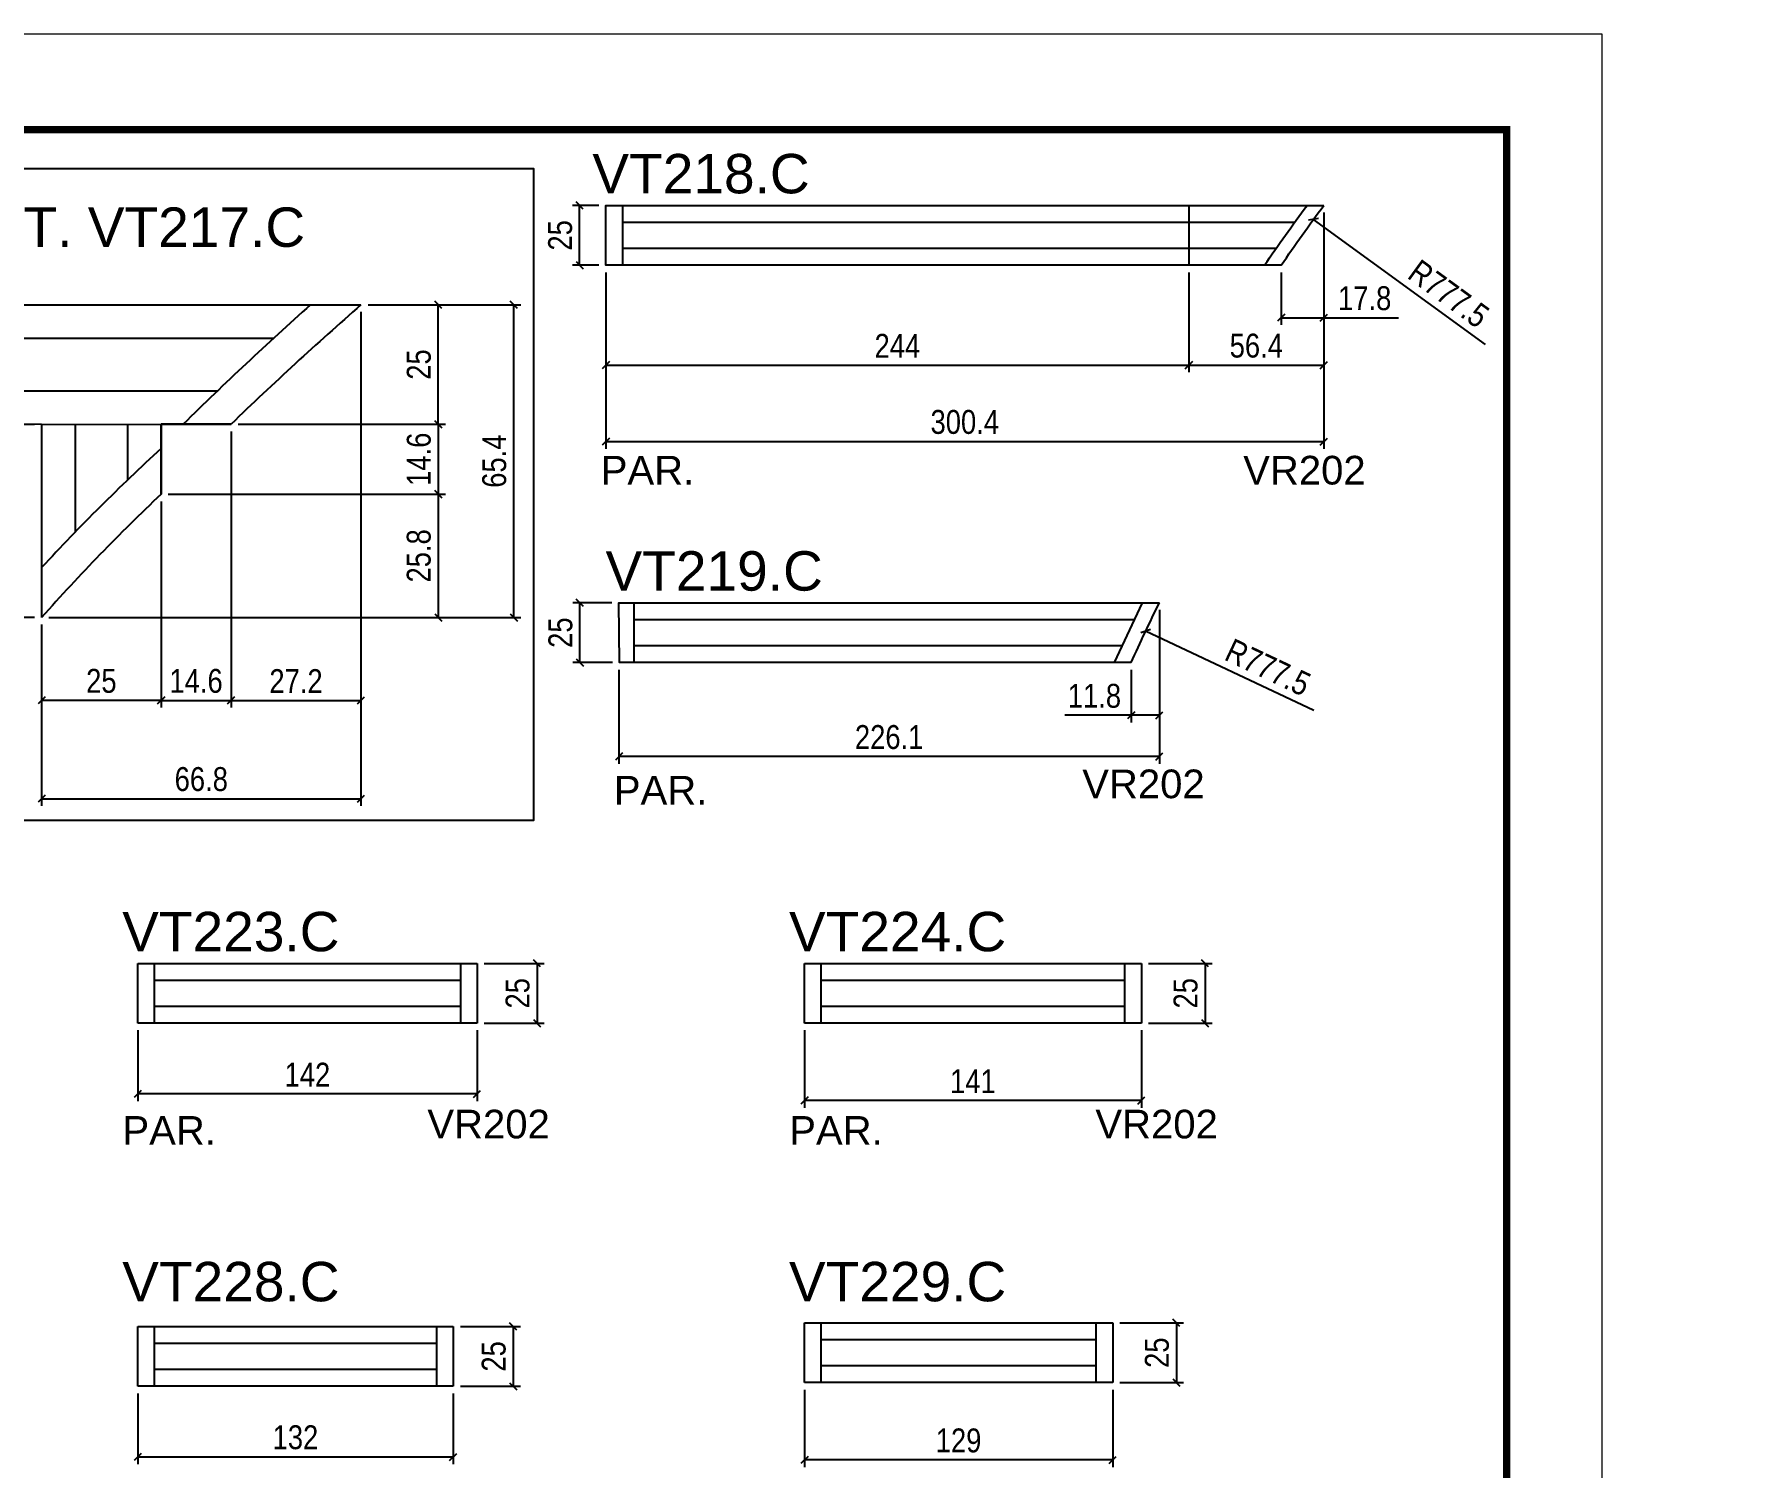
# Model space of a CAD drawing. Extents: x 5442 to 11695, y -218 to 3129.
# Drawn here: x 6271 to 6984, y 232 to 832 of the extents above; entities that cross this region are included whole.
import ezdxf

# ---------------------------------------------------------------- set-up
doc = ezdxf.new("R2010")
doc.units = 0
doc.linetypes.add('DASHED', pattern=[0.75, 0.5, -0.25])
for name, color, linetype in [('5', 5, 'Continuous'), ('COTA', 241, 'Continuous'), ('Cotas', 1, 'Continuous'), ('NOMENCLATURA', 7, 'Continuous'), ('Painéis', 200, 'Continuous'), ('SARR_2.2x7', 40, 'Continuous')]:
    doc.layers.add(name, color=color, linetype=linetype)
for name, color, linetype, lineweight in [('Escoras', 2, 'Continuous', 25), ('Folhas', 255, 'Continuous', 9), ('Romaneio', 3, 'Continuous', 13), ('SARRAFO DE PRESSAO', 251, 'DASHED', 9)]:
    doc.layers.add(name, color=color, linetype=linetype, lineweight=lineweight)
doc.styles.add('COTA TECNICA-50', font='techl___.ttf', dxfattribs={"height": 10})
doc.styles.get("Standard").update_dxf_attribs({"font": 'arial.ttf'})
doc.dimstyles.new('COTA PAINEL-50', dxfattribs={"dimtxt": 10, "dimasz": 3, "dimexe": 3, "dimexo": 3, "dimgap": 3, "dimtad": 1, "dimdec": 1, "dimzin": 12, "dimdsep": 46, "dimtxsty": 'COTA TECNICA-50', "dimblk1": 'OBLIQUE', "dimblk2": 'OBLIQUE', "dimsah": 1, "dimcen": 0.9, "dimclrd": 4, "dimclre": 4, "dimclrt": 240, "dimadec": 1, "dimazin": 3, "dimtfac": 1, "dimtdec": 1, "dimtmove": 0, "dimatfit": 3, "dimfxl": 1, "dimtolj": 1, "dimtzin": 12, "dimarcsym": 0})

# ---------------------------------------------------------------- blocks, each defined once
blk = doc.blocks.new('9999999999')
at = {"layer": 'Folhas'}
blk.add_lwpolyline([(98138.98, 34190.21), (99623.98, 34190.21), (99623.98, 35240.21), (98138.98, 35240.21)], close=True, dxfattribs=at)
at = {"layer": 'Folhas', "color": 30, "const_width": 3}
blk.add_lwpolyline([(98213.98, 34230.21), (99583.98, 34230.21), (99583.98, 35200.21), (98213.98, 35200.21)], close=True, dxfattribs=at)
blk = doc.blocks.new('_Oblique')
at = {"color": 0, "linetype": 'ByBlock', "lineweight": -2}
blk.add_line((-0.5, -0.5), (0.5, 0.5), dxfattribs=at)
blk = doc.blocks.new('*D1081')
at = {"layer": 'COTA', "color": 4, "linetype": 'ByBlock', "lineweight": -2, "transparency": 16777216}
for p, q in [((6313.95, 414.96), (6313.95, 385.33)), ((6455.96, 414.96), (6455.96, 385.33)), ((6455.96, 388.33), (6313.95, 388.33))]:
    blk.add_line(p, q, dxfattribs=at)
at = {"layer": 'Defpoints', "color": 0, "linetype": 'ByBlock', "transparency": 16777216}
for p in [(6313.95, 417.96), (6455.96, 417.96), (6313.95, 388.33)]:
    blk.add_point(p, dxfattribs=at)
at = {"layer": 'COTA', "color": 4, "linetype": 'ByBlock', "lineweight": -2, "transparency": 16777216, "xscale": 3, "yscale": 3, "zscale": 3, "rotation": 180}
blk.add_blockref('_Oblique', (6313.95, 388.33), dxfattribs=at)
at = {"layer": 'COTA', "color": 4, "linetype": 'ByBlock', "lineweight": -2, "transparency": 16777216, "xscale": 3, "yscale": 3, "zscale": 3}
blk.add_blockref('_Oblique', (6455.96, 388.33), dxfattribs=at)
at = {"layer": 'COTA', "color": 240, "linetype": 'ByBlock', "transparency": 16777216, "insert": (6384.95, 396.4), "char_height": 10, "attachment_point": 5, "style": 'COTA TECNICA-50'}
blk.add_mtext('\\A1;142', dxfattribs=at)
blk = doc.blocks.new('*D1082')
at = {"layer": 'COTA', "color": 4, "linetype": 'ByBlock', "lineweight": -2, "transparency": 16777216}
for p, q in [((6592.95, 414.96), (6592.95, 382.58)), ((6733.96, 414.96), (6733.96, 382.58)), ((6733.96, 385.58), (6592.95, 385.58))]:
    blk.add_line(p, q, dxfattribs=at)
at = {"layer": 'Defpoints', "color": 0, "linetype": 'ByBlock', "transparency": 16777216}
for p in [(6592.95, 417.96), (6733.96, 417.96), (6592.95, 385.58)]:
    blk.add_point(p, dxfattribs=at)
at = {"layer": 'COTA', "color": 4, "linetype": 'ByBlock', "lineweight": -2, "transparency": 16777216, "xscale": 3, "yscale": 3, "zscale": 3, "rotation": 180}
blk.add_blockref('_Oblique', (6592.95, 385.58), dxfattribs=at)
at = {"layer": 'COTA', "color": 4, "linetype": 'ByBlock', "lineweight": -2, "transparency": 16777216, "xscale": 3, "yscale": 3, "zscale": 3}
blk.add_blockref('_Oblique', (6733.96, 385.58), dxfattribs=at)
at = {"layer": 'COTA', "color": 240, "linetype": 'ByBlock', "transparency": 16777216, "insert": (6663.46, 393.66), "char_height": 10, "attachment_point": 5, "style": 'COTA TECNICA-50'}
blk.add_mtext('\\A1;141', dxfattribs=at)
blk = doc.blocks.new('*D1254')
at = {"layer": 'COTA', "color": 4, "linetype": 'ByBlock', "lineweight": -2, "transparency": 16777216}
for p, q in [((6741.48, 590.88), (6741.48, 526.52)), ((6515.35, 565.88), (6515.35, 526.52)), ((6741.48, 529.52), (6515.35, 529.52))]:
    blk.add_line(p, q, dxfattribs=at)
at = {"layer": 'Defpoints', "color": 0, "linetype": 'ByBlock', "transparency": 16777216}
for p in [(6741.48, 593.88), (6515.35, 568.88), (6515.35, 529.52)]:
    blk.add_point(p, dxfattribs=at)
at = {"layer": 'COTA', "color": 4, "linetype": 'ByBlock', "lineweight": -2, "transparency": 16777216, "xscale": 3, "yscale": 3, "zscale": 3, "rotation": 180}
blk.add_blockref('_Oblique', (6515.35, 529.52), dxfattribs=at)
at = {"layer": 'COTA', "color": 4, "linetype": 'ByBlock', "lineweight": -2, "transparency": 16777216, "xscale": 3, "yscale": 3, "zscale": 3}
blk.add_blockref('_Oblique', (6741.48, 529.52), dxfattribs=at)
at = {"layer": 'COTA', "color": 240, "linetype": 'ByBlock', "transparency": 16777216, "insert": (6628.41, 537.62), "char_height": 10, "attachment_point": 5, "style": 'COTA TECNICA-50'}
blk.add_mtext('\\A1;226.1', dxfattribs=at)
blk = doc.blocks.new('*D1277')
at = {"layer": 'COTA', "color": 4, "linetype": 'ByBlock', "lineweight": -2, "transparency": 16777216}
for p, q in [((6810.28, 757.15), (6810.28, 658.28)), ((6509.85, 732.15), (6509.85, 658.28)), ((6810.28, 661.28), (6509.85, 661.28))]:
    blk.add_line(p, q, dxfattribs=at)
at = {"layer": 'Defpoints', "color": 0, "linetype": 'ByBlock', "transparency": 16777216}
for p in [(6810.28, 760.15), (6509.85, 735.15), (6509.85, 661.28)]:
    blk.add_point(p, dxfattribs=at)
at = {"layer": 'COTA', "color": 4, "linetype": 'ByBlock', "lineweight": -2, "transparency": 16777216, "xscale": 3, "yscale": 3, "zscale": 3, "rotation": 180}
blk.add_blockref('_Oblique', (6509.85, 661.28), dxfattribs=at)
at = {"layer": 'COTA', "color": 4, "linetype": 'ByBlock', "lineweight": -2, "transparency": 16777216, "xscale": 3, "yscale": 3, "zscale": 3}
blk.add_blockref('_Oblique', (6810.28, 661.28), dxfattribs=at)
at = {"layer": 'COTA', "color": 240, "linetype": 'ByBlock', "transparency": 16777216, "insert": (6660.06, 669.5), "char_height": 10, "attachment_point": 5, "style": 'COTA TECNICA-50'}
blk.add_mtext('\\A1;300.4', dxfattribs=at)
blk = doc.blocks.new('*D1310')
at = {"layer": 'Defpoints', "color": 0, "linetype": 'ByBlock', "transparency": 16777216}
for p in [(6509.85, 735.15), (6753.85, 735.15), (6753.85, 693.33)]:
    blk.add_point(p, dxfattribs=at)
at = {"layer": 'Romaneio', "color": 4, "linetype": 'ByBlock', "lineweight": -2, "transparency": 16777216}
for p, q in [((6509.85, 732.15), (6509.85, 690.33)), ((6753.85, 732.15), (6753.85, 690.33)), ((6509.85, 693.33), (6753.85, 693.33))]:
    blk.add_line(p, q, dxfattribs=at)
at = {"layer": 'Romaneio', "color": 4, "linetype": 'ByBlock', "lineweight": -2, "transparency": 16777216, "xscale": 3, "yscale": 3, "zscale": 3, "rotation": 180}
blk.add_blockref('_Oblique', (6509.85, 693.33), dxfattribs=at)
at = {"layer": 'Romaneio', "color": 4, "linetype": 'ByBlock', "lineweight": -2, "transparency": 16777216, "xscale": 3, "yscale": 3, "zscale": 3}
blk.add_blockref('_Oblique', (6753.85, 693.33), dxfattribs=at)
at = {"layer": 'Romaneio', "color": 240, "linetype": 'ByBlock', "transparency": 16777216, "insert": (6631.85, 701.41), "char_height": 10, "attachment_point": 5, "style": 'COTA TECNICA-50'}
blk.add_mtext('\\A1;244', dxfattribs=at)
blk = doc.blocks.new('*D1311')
at = {"layer": 'Defpoints', "color": 0, "linetype": 'ByBlock', "transparency": 16777216}
for p in [(6810.28, 760.15), (6753.85, 735.15), (6810.28, 693.33)]:
    blk.add_point(p, dxfattribs=at)
at = {"layer": 'Romaneio', "color": 4, "linetype": 'ByBlock', "lineweight": -2, "transparency": 16777216}
for p, q in [((6810.28, 757.15), (6810.28, 690.33)), ((6753.85, 732.15), (6753.85, 690.33)), ((6753.85, 693.33), (6810.28, 693.33))]:
    blk.add_line(p, q, dxfattribs=at)
at = {"layer": 'Romaneio', "color": 4, "linetype": 'ByBlock', "lineweight": -2, "transparency": 16777216, "xscale": 3, "yscale": 3, "zscale": 3, "rotation": 180}
blk.add_blockref('_Oblique', (6753.85, 693.33), dxfattribs=at)
at = {"layer": 'Romaneio', "color": 4, "linetype": 'ByBlock', "lineweight": -2, "transparency": 16777216, "xscale": 3, "yscale": 3, "zscale": 3}
blk.add_blockref('_Oblique', (6810.28, 693.33), dxfattribs=at)
at = {"layer": 'Romaneio', "color": 240, "linetype": 'ByBlock', "transparency": 16777216, "insert": (6782.06, 701.44), "char_height": 10, "attachment_point": 5, "style": 'COTA TECNICA-50'}
blk.add_mtext('\\A1;56.4', dxfattribs=at)
blk = doc.blocks.new('*D1312')
at = {"layer": 'Defpoints', "color": 0, "linetype": 'ByBlock', "transparency": 16777216}
for p in [(6810.28, 760.15), (6792.47, 735.15), (6810.28, 713.18)]:
    blk.add_point(p, dxfattribs=at)
at = {"layer": 'Romaneio', "color": 4, "linetype": 'ByBlock', "lineweight": -2, "transparency": 16777216}
for p, q in [((6810.28, 757.15), (6810.28, 710.18)), ((6792.47, 732.15), (6792.47, 710.18)), ((6792.47, 713.18), (6810.28, 713.18)), ((6810.28, 713.18), (6841.54, 713.18))]:
    blk.add_line(p, q, dxfattribs=at)
at = {"layer": 'Romaneio', "color": 4, "linetype": 'ByBlock', "lineweight": -2, "transparency": 16777216, "xscale": 3, "yscale": 3, "zscale": 3, "rotation": 180}
blk.add_blockref('_Oblique', (6792.47, 713.18), dxfattribs=at)
at = {"layer": 'Romaneio', "color": 4, "linetype": 'ByBlock', "lineweight": -2, "transparency": 16777216, "xscale": 3, "yscale": 3, "zscale": 3}
blk.add_blockref('_Oblique', (6810.28, 713.18), dxfattribs=at)
at = {"layer": 'Romaneio', "color": 240, "linetype": 'ByBlock', "transparency": 16777216, "insert": (6827.41, 721.28), "char_height": 10, "attachment_point": 5, "style": 'COTA TECNICA-50'}
blk.add_mtext('\\A1;17.8', dxfattribs=at)
blk = doc.blocks.new('*D1352')
at = {"layer": 'Defpoints', "color": 0, "linetype": 'ByBlock', "transparency": 16777216}
for p in [(6498.88, 760.15), (6509.85, 760.15), (6509.85, 735.15)]:
    blk.add_point(p, dxfattribs=at)
at = {"layer": 'Romaneio', "color": 4, "linetype": 'ByBlock', "lineweight": -2, "transparency": 16777216}
for p, q in [((6506.85, 760.15), (6495.88, 760.15)), ((6498.88, 735.15), (6498.88, 760.15)), ((6506.85, 735.15), (6495.88, 735.15))]:
    blk.add_line(p, q, dxfattribs=at)
at = {"layer": 'Romaneio', "color": 4, "linetype": 'ByBlock', "lineweight": -2, "transparency": 16777216, "xscale": 3, "yscale": 3, "zscale": 3}
for p, rotation in [((6498.88, 760.15), 90), ((6498.88, 735.15), 270)]:
    blk.add_blockref('_Oblique', p, dxfattribs=dict(at, rotation=rotation))
at = {"layer": 'Romaneio', "color": 240, "linetype": 'ByBlock', "transparency": 16777216, "insert": (6490.77, 747.65), "char_height": 10, "attachment_point": 5, "rotation": 90, "style": 'COTA TECNICA-50'}
blk.add_mtext('\\A1;25', dxfattribs=at)
blk = doc.blocks.new('*D1353')
at = {"layer": 'Defpoints', "color": 0, "linetype": 'ByBlock', "transparency": 16777216}
for p in [(6735.75, 581.99), (7438.96, 250.4)]:
    blk.add_point(p, dxfattribs=at)
at = {"layer": 'Romaneio', "color": 4, "linetype": 'ByBlock', "lineweight": -2, "transparency": 16777216}
blk.add_line((6806.08, 548.83), (6735.75, 581.99), dxfattribs=at)
at = {"layer": 'Romaneio', "color": 4, "linetype": 'ByBlock', "lineweight": -2, "transparency": 16777216, "xscale": 3, "yscale": 3, "zscale": 3, "rotation": 154.7542837655949}
blk.add_blockref('_Oblique', (6735.75, 581.99), dxfattribs=at)
at = {"layer": 'Romaneio', "color": 240, "linetype": 'ByBlock', "transparency": 16777216, "insert": (6786.93, 566.82), "char_height": 10, "attachment_point": 5, "rotation": 334.75428, "style": 'COTA TECNICA-50'}
blk.add_mtext('\\A1;R777.5', dxfattribs=at)
blk = doc.blocks.new('*D1354')
at = {"layer": 'Defpoints', "color": 0, "linetype": 'ByBlock', "transparency": 16777216}
for p in [(6741.48, 593.88), (6729.72, 568.88), (6729.72, 546.79)]:
    blk.add_point(p, dxfattribs=at)
at = {"layer": 'Romaneio', "color": 4, "linetype": 'ByBlock', "lineweight": -2, "transparency": 16777216}
for p, q in [((6741.48, 590.88), (6741.48, 543.79)), ((6729.72, 565.88), (6729.72, 543.79)), ((6729.72, 546.79), (6701.93, 546.79)), ((6741.48, 546.79), (6729.72, 546.79))]:
    blk.add_line(p, q, dxfattribs=at)
at = {"layer": 'Romaneio', "color": 4, "linetype": 'ByBlock', "lineweight": -2, "transparency": 16777216, "xscale": 3, "yscale": 3, "zscale": 3, "rotation": 180}
blk.add_blockref('_Oblique', (6729.72, 546.79), dxfattribs=at)
at = {"layer": 'Romaneio', "color": 4, "linetype": 'ByBlock', "lineweight": -2, "transparency": 16777216, "xscale": 3, "yscale": 3, "zscale": 3}
blk.add_blockref('_Oblique', (6741.48, 546.79), dxfattribs=at)
at = {"layer": 'Romaneio', "color": 240, "linetype": 'ByBlock', "transparency": 16777216, "insert": (6714.32, 554.88), "char_height": 10, "attachment_point": 5, "style": 'COTA TECNICA-50'}
blk.add_mtext('\\A1;11.8', dxfattribs=at)
blk = doc.blocks.new('*D1355')
at = {"layer": 'Defpoints', "color": 0, "linetype": 'ByBlock', "transparency": 16777216}
for p in [(6498.99, 593.88), (6515.35, 593.88), (6515.57, 568.88)]:
    blk.add_point(p, dxfattribs=at)
at = {"layer": 'Romaneio', "color": 4, "linetype": 'ByBlock', "lineweight": -2, "transparency": 16777216}
for p, q in [((6512.35, 593.88), (6495.99, 593.88)), ((6498.99, 568.88), (6498.99, 593.88)), ((6512.57, 568.88), (6495.99, 568.88))]:
    blk.add_line(p, q, dxfattribs=at)
at = {"layer": 'Romaneio', "color": 4, "linetype": 'ByBlock', "lineweight": -2, "transparency": 16777216, "xscale": 3, "yscale": 3, "zscale": 3}
for p, rotation in [((6498.99, 593.88), 90), ((6498.99, 568.88), 270)]:
    blk.add_blockref('_Oblique', p, dxfattribs=dict(at, rotation=rotation))
at = {"layer": 'Romaneio', "color": 240, "linetype": 'ByBlock', "transparency": 16777216, "insert": (6490.88, 581.38), "char_height": 10, "attachment_point": 5, "rotation": 90, "style": 'COTA TECNICA-50'}
blk.add_mtext('\\A1;25', dxfattribs=at)
blk = doc.blocks.new('*D1090')
at = {"layer": 'Defpoints', "color": 0, "linetype": 'ByBlock', "transparency": 16777216}
for p in [(6455.96, 442.96), (6455.96, 417.96), (6481.07, 417.96)]:
    blk.add_point(p, dxfattribs=at)
at = {"layer": 'Romaneio', "color": 4, "linetype": 'ByBlock', "lineweight": -2, "transparency": 16777216}
for p, q in [((6458.96, 442.96), (6484.07, 442.96)), ((6481.07, 442.96), (6481.07, 417.96)), ((6458.96, 417.96), (6484.07, 417.96))]:
    blk.add_line(p, q, dxfattribs=at)
at = {"layer": 'Romaneio', "color": 4, "linetype": 'ByBlock', "lineweight": -2, "transparency": 16777216, "xscale": 3, "yscale": 3, "zscale": 3}
for p, rotation in [((6481.07, 442.96), 90), ((6481.07, 417.96), 270)]:
    blk.add_blockref('_Oblique', p, dxfattribs=dict(at, rotation=rotation))
at = {"layer": 'Romaneio', "color": 240, "linetype": 'ByBlock', "transparency": 16777216, "insert": (6472.96, 430.46), "char_height": 10, "attachment_point": 5, "rotation": 90, "style": 'COTA TECNICA-50'}
blk.add_mtext('\\A1;25', dxfattribs=at)
blk = doc.blocks.new('*D1091')
at = {"layer": 'Defpoints', "color": 0, "linetype": 'ByBlock', "transparency": 16777216}
for p in [(6733.96, 442.96), (6733.96, 417.96), (6760.61, 417.96)]:
    blk.add_point(p, dxfattribs=at)
at = {"layer": 'Romaneio', "color": 4, "linetype": 'ByBlock', "lineweight": -2, "transparency": 16777216}
for p, q in [((6736.96, 442.96), (6763.61, 442.96)), ((6760.61, 442.96), (6760.61, 417.96)), ((6736.96, 417.96), (6763.61, 417.96))]:
    blk.add_line(p, q, dxfattribs=at)
at = {"layer": 'Romaneio', "color": 4, "linetype": 'ByBlock', "lineweight": -2, "transparency": 16777216, "xscale": 3, "yscale": 3, "zscale": 3}
for p, rotation in [((6760.61, 442.96), 90), ((6760.61, 417.96), 270)]:
    blk.add_blockref('_Oblique', p, dxfattribs=dict(at, rotation=rotation))
at = {"layer": 'Romaneio', "color": 240, "linetype": 'ByBlock', "transparency": 16777216, "insert": (6752.5, 430.46), "char_height": 10, "attachment_point": 5, "rotation": 90, "style": 'COTA TECNICA-50'}
blk.add_mtext('\\A1;25', dxfattribs=at)
blk = doc.blocks.new('*D1105')
at = {"layer": 'Cotas', "color": 4, "linetype": 'ByBlock', "lineweight": -2, "transparency": 16777216}
for p, q in [((6407.36, 715.59), (6407.36, 508.9)), ((6273.73, 584.73), (6273.73, 508.9)), ((6273.73, 511.9), (6407.36, 511.9))]:
    blk.add_line(p, q, dxfattribs=at)
at = {"layer": 'Defpoints', "color": 0, "linetype": 'ByBlock', "transparency": 16777216}
for p in [(6407.36, 718.59), (6273.73, 587.73), (6407.36, 511.9)]:
    blk.add_point(p, dxfattribs=at)
at = {"layer": 'Cotas', "color": 4, "linetype": 'ByBlock', "lineweight": -2, "transparency": 16777216, "xscale": 3, "yscale": 3, "zscale": 3, "rotation": 180}
blk.add_blockref('_Oblique', (6273.73, 511.9), dxfattribs=at)
at = {"layer": 'Cotas', "color": 4, "linetype": 'ByBlock', "lineweight": -2, "transparency": 16777216, "xscale": 3, "yscale": 3, "zscale": 3}
blk.add_blockref('_Oblique', (6407.36, 511.9), dxfattribs=at)
at = {"layer": 'Cotas', "color": 240, "linetype": 'ByBlock', "transparency": 16777216, "insert": (6340.55, 520.03), "char_height": 10, "attachment_point": 5, "style": 'COTA TECNICA-50'}
blk.add_mtext('\\A1;66.8', dxfattribs=at)
blk = doc.blocks.new('*D1383')
at = {"layer": 'Cotas', "color": 4, "linetype": 'ByBlock', "lineweight": -2, "transparency": 16777216}
for p, q in [((6407.36, 715.59), (6407.36, 550.03)), ((6353.01, 665.59), (6353.01, 550.03)), ((6353.01, 553.03), (6407.36, 553.03))]:
    blk.add_line(p, q, dxfattribs=at)
at = {"layer": 'Defpoints', "color": 0, "linetype": 'ByBlock', "transparency": 16777216}
for p in [(6407.36, 718.59), (6353.01, 668.59), (6407.36, 553.03)]:
    blk.add_point(p, dxfattribs=at)
at = {"layer": 'Cotas', "color": 4, "linetype": 'ByBlock', "lineweight": -2, "transparency": 16777216, "xscale": 3, "yscale": 3, "zscale": 3, "rotation": 180}
blk.add_blockref('_Oblique', (6353.01, 553.03), dxfattribs=at)
at = {"layer": 'Cotas', "color": 4, "linetype": 'ByBlock', "lineweight": -2, "transparency": 16777216, "xscale": 3, "yscale": 3, "zscale": 3}
blk.add_blockref('_Oblique', (6407.36, 553.03), dxfattribs=at)
at = {"layer": 'Cotas', "color": 240, "linetype": 'ByBlock', "transparency": 16777216, "insert": (6380.19, 561.1), "char_height": 10, "attachment_point": 5, "style": 'COTA TECNICA-50'}
blk.add_mtext('\\A1;27.2', dxfattribs=at)
blk = doc.blocks.new('*D1106')
at = {"layer": 'Cotas', "color": 4, "linetype": 'ByBlock', "lineweight": -2, "transparency": 16777216}
for p, q in [((6353.01, 665.59), (6353.01, 550.03)), ((6323.73, 636.31), (6323.73, 550.03)), ((6323.73, 553.03), (6353.01, 553.03))]:
    blk.add_line(p, q, dxfattribs=at)
at = {"layer": 'Defpoints', "color": 0, "linetype": 'ByBlock', "transparency": 16777216}
for p in [(6353.01, 668.59), (6323.73, 639.31), (6353.01, 553.03)]:
    blk.add_point(p, dxfattribs=at)
at = {"layer": 'Cotas', "color": 4, "linetype": 'ByBlock', "lineweight": -2, "transparency": 16777216, "xscale": 3, "yscale": 3, "zscale": 3, "rotation": 180}
blk.add_blockref('_Oblique', (6323.73, 553.03), dxfattribs=at)
at = {"layer": 'Cotas', "color": 4, "linetype": 'ByBlock', "lineweight": -2, "transparency": 16777216, "xscale": 3, "yscale": 3, "zscale": 3}
blk.add_blockref('_Oblique', (6353.01, 553.03), dxfattribs=at)
at = {"layer": 'Cotas', "color": 240, "linetype": 'ByBlock', "transparency": 16777216, "insert": (6338.37, 561.13), "char_height": 10, "attachment_point": 5, "style": 'COTA TECNICA-50'}
blk.add_mtext('\\A1;14.6', dxfattribs=at)
blk = doc.blocks.new('*D1384')
at = {"layer": 'Cotas', "color": 4, "linetype": 'ByBlock', "lineweight": -2, "transparency": 16777216}
for p, q in [((6356.01, 668.59), (6442.74, 668.59)), ((6439.74, 668.59), (6439.74, 639.31)), ((6326.73, 639.31), (6442.74, 639.31))]:
    blk.add_line(p, q, dxfattribs=at)
at = {"layer": 'Defpoints', "color": 0, "linetype": 'ByBlock', "transparency": 16777216}
for p in [(6353.01, 668.59), (6323.73, 639.31), (6439.74, 639.31)]:
    blk.add_point(p, dxfattribs=at)
at = {"layer": 'Cotas', "color": 4, "linetype": 'ByBlock', "lineweight": -2, "transparency": 16777216, "xscale": 3, "yscale": 3, "zscale": 3}
for p, rotation in [((6439.74, 668.59), 90), ((6439.74, 639.31), 270)]:
    blk.add_blockref('_Oblique', p, dxfattribs=dict(at, rotation=rotation))
at = {"layer": 'Cotas', "color": 240, "linetype": 'ByBlock', "transparency": 16777216, "insert": (6431.63, 653.95), "char_height": 10, "attachment_point": 5, "rotation": 90, "style": 'COTA TECNICA-50'}
blk.add_mtext('\\A1;14.6', dxfattribs=at)
blk = doc.blocks.new('*D1364')
at = {"layer": 'Cotas', "color": 4, "linetype": 'ByBlock', "lineweight": -2, "transparency": 16777216}
for p, q in [((6326.73, 639.31), (6442.74, 639.31)), ((6439.74, 639.31), (6439.74, 587.73)), ((6276.73, 587.73), (6442.74, 587.73))]:
    blk.add_line(p, q, dxfattribs=at)
at = {"layer": 'Defpoints', "color": 0, "linetype": 'ByBlock', "transparency": 16777216}
for p in [(6323.73, 639.31), (6273.73, 587.73), (6439.74, 587.73)]:
    blk.add_point(p, dxfattribs=at)
at = {"layer": 'Cotas', "color": 4, "linetype": 'ByBlock', "lineweight": -2, "transparency": 16777216, "xscale": 3, "yscale": 3, "zscale": 3}
for p, rotation in [((6439.74, 639.31), 90), ((6439.74, 587.73), 270)]:
    blk.add_blockref('_Oblique', p, dxfattribs=dict(at, rotation=rotation))
at = {"layer": 'Cotas', "color": 240, "linetype": 'ByBlock', "transparency": 16777216, "insert": (6431.6, 613.52), "char_height": 10, "attachment_point": 5, "rotation": 90, "style": 'COTA TECNICA-50'}
blk.add_mtext('\\A1;25.8', dxfattribs=at)
blk = doc.blocks.new('*D1100')
at = {"layer": 'Cotas', "color": 4, "linetype": 'ByBlock', "lineweight": -2, "transparency": 16777216}
for p, q in [((6410.36, 718.59), (6442.74, 718.59)), ((6439.74, 668.59), (6439.74, 718.59)), ((6356.01, 668.59), (6442.74, 668.59))]:
    blk.add_line(p, q, dxfattribs=at)
at = {"layer": 'Defpoints', "color": 0, "linetype": 'ByBlock', "transparency": 16777216}
for p in [(6407.36, 718.59), (6439.74, 718.59), (6353.01, 668.59)]:
    blk.add_point(p, dxfattribs=at)
at = {"layer": 'Cotas', "color": 4, "linetype": 'ByBlock', "lineweight": -2, "transparency": 16777216, "xscale": 3, "yscale": 3, "zscale": 3}
for p, rotation in [((6439.74, 718.59), 90), ((6439.74, 668.59), 270)]:
    blk.add_blockref('_Oblique', p, dxfattribs=dict(at, rotation=rotation))
at = {"layer": 'Cotas', "color": 240, "linetype": 'ByBlock', "transparency": 16777216, "insert": (6431.63, 693.59), "char_height": 10, "attachment_point": 5, "rotation": 90, "style": 'COTA TECNICA-50'}
blk.add_mtext('\\A1;25', dxfattribs=at)
blk = doc.blocks.new('*D1101')
at = {"layer": 'Cotas', "color": 4, "linetype": 'ByBlock', "lineweight": -2, "transparency": 16777216}
for p, q in [((6323.73, 636.31), (6323.73, 550.03)), ((6273.73, 584.73), (6273.73, 550.03)), ((6323.73, 553.03), (6273.73, 553.03))]:
    blk.add_line(p, q, dxfattribs=at)
at = {"layer": 'Defpoints', "color": 0, "linetype": 'ByBlock', "transparency": 16777216}
for p in [(6323.73, 639.31), (6273.73, 587.73), (6273.73, 553.03)]:
    blk.add_point(p, dxfattribs=at)
at = {"layer": 'Cotas', "color": 4, "linetype": 'ByBlock', "lineweight": -2, "transparency": 16777216, "xscale": 3, "yscale": 3, "zscale": 3, "rotation": 180}
blk.add_blockref('_Oblique', (6273.73, 553.03), dxfattribs=at)
at = {"layer": 'Cotas', "color": 4, "linetype": 'ByBlock', "lineweight": -2, "transparency": 16777216, "xscale": 3, "yscale": 3, "zscale": 3}
blk.add_blockref('_Oblique', (6323.73, 553.03), dxfattribs=at)
at = {"layer": 'Cotas', "color": 240, "linetype": 'ByBlock', "transparency": 16777216, "insert": (6298.73, 561.14), "char_height": 10, "attachment_point": 5, "style": 'COTA TECNICA-50'}
blk.add_mtext('\\A1;25', dxfattribs=at)
blk = doc.blocks.new('*D1103')
at = {"layer": 'Cotas', "color": 4, "linetype": 'ByBlock', "lineweight": -2, "transparency": 16777216}
for p, q in [((6410.36, 718.59), (6474.31, 718.59)), ((6471.31, 587.73), (6471.31, 718.59)), ((6276.73, 587.73), (6474.31, 587.73))]:
    blk.add_line(p, q, dxfattribs=at)
at = {"layer": 'Defpoints', "color": 0, "linetype": 'ByBlock', "transparency": 16777216}
for p in [(6407.36, 718.59), (6471.31, 718.59), (6273.73, 587.73)]:
    blk.add_point(p, dxfattribs=at)
at = {"layer": 'Cotas', "color": 4, "linetype": 'ByBlock', "lineweight": -2, "transparency": 16777216, "xscale": 3, "yscale": 3, "zscale": 3}
for p, rotation in [((6471.31, 718.59), 90), ((6471.31, 587.73), 270)]:
    blk.add_blockref('_Oblique', p, dxfattribs=dict(at, rotation=rotation))
at = {"layer": 'Cotas', "color": 240, "linetype": 'ByBlock', "transparency": 16777216, "insert": (6463.2, 653.16), "char_height": 10, "attachment_point": 5, "rotation": 90, "style": 'COTA TECNICA-50'}
blk.add_mtext('\\A1;65.4', dxfattribs=at)
blk = doc.blocks.new('*D1365')
at = {"layer": 'Cotas', "color": 4, "linetype": 'ByBlock', "lineweight": -2, "transparency": 16777216}
for p, q in [((6270.73, 668.56), (6236.46, 668.56)), ((6239.46, 668.56), (6239.46, 587.73)), ((6270.73, 587.73), (6236.46, 587.73))]:
    blk.add_line(p, q, dxfattribs=at)
at = {"layer": 'Defpoints', "color": 0, "linetype": 'ByBlock', "transparency": 16777216}
for p in [(6273.73, 668.56), (6239.46, 587.73), (6273.73, 587.73)]:
    blk.add_point(p, dxfattribs=at)
at = {"layer": 'Cotas', "color": 4, "linetype": 'ByBlock', "lineweight": -2, "transparency": 16777216, "xscale": 3, "yscale": 3, "zscale": 3}
for p, rotation in [((6239.46, 668.56), 90), ((6239.46, 587.73), 270)]:
    blk.add_blockref('_Oblique', p, dxfattribs=dict(at, rotation=rotation))
at = {"layer": 'Cotas', "color": 240, "linetype": 'ByBlock', "transparency": 16777216, "insert": (6231.35, 628.14), "char_height": 10, "attachment_point": 5, "rotation": 90, "style": 'COTA TECNICA-50'}
blk.add_mtext('\\A1;40.4', dxfattribs=at)
blk = doc.blocks.new('*D1366')
at = {"layer": 'Defpoints', "color": 0, "linetype": 'ByBlock', "transparency": 16777216}
for p in [(6806.02, 754.35), (7434.49, 296.67)]:
    blk.add_point(p, dxfattribs=at)
at = {"layer": 'Escoras', "color": 4, "linetype": 'ByBlock', "lineweight": -2, "transparency": 16777216}
blk.add_line((6878, 701.93), (6806.02, 754.35), dxfattribs=at)
at = {"layer": 'Escoras', "color": 4, "linetype": 'ByBlock', "lineweight": -2, "transparency": 16777216, "xscale": 3, "yscale": 3, "zscale": 3, "rotation": 143.9361923024424}
blk.add_blockref('_Oblique', (6806.02, 754.35), dxfattribs=at)
at = {"layer": 'Escoras', "color": 240, "linetype": 'ByBlock', "transparency": 16777216, "insert": (6862.57, 723.2), "char_height": 10, "attachment_point": 5, "rotation": 323.93619, "style": 'COTA TECNICA-50'}
blk.add_mtext('\\A1;R777.5', dxfattribs=at)
blk = doc.blocks.new('*D1372')
at = {"layer": 'Defpoints', "color": 0, "linetype": 'ByBlock', "transparency": 16777216}
for p in [(6853.87, 420.07), (6140.09, 91.87)]:
    blk.add_point(p, dxfattribs=at)
at = {"layer": 'Escoras', "color": 4, "linetype": 'ByBlock', "lineweight": -2, "transparency": 16777216}
blk.add_line((6228.97, 132.74), (6140.09, 91.87), dxfattribs=at)
at = {"layer": 'Escoras', "color": 4, "linetype": 'ByBlock', "lineweight": -2, "transparency": 16777216, "xscale": 3, "yscale": 3, "zscale": 3, "rotation": 204.6931999896605}
blk.add_blockref('_Oblique', (6140.09, 91.87), dxfattribs=at)
at = {"layer": 'Escoras', "color": 240, "linetype": 'ByBlock', "transparency": 16777216, "insert": (6202.51, 129.52), "char_height": 10, "attachment_point": 5, "rotation": 24.6932, "style": 'COTA TECNICA-50'}
blk.add_mtext('\\A1;R785.6', dxfattribs=at)
blk = doc.blocks.new('*D1373')
at = {"layer": 'Defpoints', "color": 0, "linetype": 'ByBlock', "transparency": 16777216}
for p in [(7094.95, 542.86), (6452.35, 90.91)]:
    blk.add_point(p, dxfattribs=at)
at = {"layer": 'Escoras', "color": 4, "linetype": 'ByBlock', "lineweight": -2, "transparency": 16777216}
blk.add_line((6515.8, 135.54), (6452.35, 90.91), dxfattribs=at)
at = {"layer": 'Escoras', "color": 4, "linetype": 'ByBlock', "lineweight": -2, "transparency": 16777216, "xscale": 3, "yscale": 3, "zscale": 3, "rotation": 215.1195541582117}
blk.add_blockref('_Oblique', (6452.35, 90.91), dxfattribs=at)
at = {"layer": 'Escoras', "color": 240, "linetype": 'ByBlock', "transparency": 16777216, "insert": (6490.35, 127.58), "char_height": 10, "attachment_point": 5, "rotation": 35.11955, "style": 'COTA TECNICA-50'}
blk.add_mtext('\\A1;R785.6', dxfattribs=at)
blk = doc.blocks.new('*D1064')
at = {"layer": 'COTA', "color": 4, "linetype": 'ByBlock', "lineweight": -2, "transparency": 16777216}
for p, q in [((6313.95, 262.99), (6313.95, 233.36)), ((6445.96, 262.99), (6445.96, 233.36)), ((6445.96, 236.36), (6313.95, 236.36))]:
    blk.add_line(p, q, dxfattribs=at)
at = {"layer": 'Defpoints', "color": 0, "linetype": 'ByBlock', "transparency": 16777216}
for p in [(6313.95, 265.99), (6445.96, 265.99), (6313.95, 236.36)]:
    blk.add_point(p, dxfattribs=at)
at = {"layer": 'COTA', "color": 4, "linetype": 'ByBlock', "lineweight": -2, "transparency": 16777216, "xscale": 3, "yscale": 3, "zscale": 3, "rotation": 180}
blk.add_blockref('_Oblique', (6313.95, 236.36), dxfattribs=at)
at = {"layer": 'COTA', "color": 4, "linetype": 'ByBlock', "lineweight": -2, "transparency": 16777216, "xscale": 3, "yscale": 3, "zscale": 3}
blk.add_blockref('_Oblique', (6445.96, 236.36), dxfattribs=at)
at = {"layer": 'COTA', "color": 240, "linetype": 'ByBlock', "transparency": 16777216, "insert": (6379.95, 244.58), "char_height": 10, "attachment_point": 5, "style": 'COTA TECNICA-50'}
blk.add_mtext('\\A1;132', dxfattribs=at)
blk = doc.blocks.new('*D1065')
at = {"layer": 'Defpoints', "color": 0, "linetype": 'ByBlock', "transparency": 16777216}
for p in [(6445.96, 290.99), (6445.96, 265.99), (6471.07, 265.99)]:
    blk.add_point(p, dxfattribs=at)
at = {"layer": 'Romaneio', "color": 4, "linetype": 'ByBlock', "lineweight": -2, "transparency": 16777216}
for p, q in [((6448.96, 290.99), (6474.07, 290.99)), ((6471.07, 290.99), (6471.07, 265.99)), ((6448.96, 265.99), (6474.07, 265.99))]:
    blk.add_line(p, q, dxfattribs=at)
at = {"layer": 'Romaneio', "color": 4, "linetype": 'ByBlock', "lineweight": -2, "transparency": 16777216, "xscale": 3, "yscale": 3, "zscale": 3}
for p, rotation in [((6471.07, 290.99), 90), ((6471.07, 265.99), 270)]:
    blk.add_blockref('_Oblique', p, dxfattribs=dict(at, rotation=rotation))
at = {"layer": 'Romaneio', "color": 240, "linetype": 'ByBlock', "transparency": 16777216, "insert": (6462.96, 278.49), "char_height": 10, "attachment_point": 5, "rotation": 90, "style": 'COTA TECNICA-50'}
blk.add_mtext('\\A1;25', dxfattribs=at)
blk = doc.blocks.new('*D1066')
at = {"layer": 'COTA', "color": 4, "linetype": 'ByBlock', "lineweight": -2, "transparency": 16777216}
for p, q in [((6592.95, 264.54), (6592.95, 232.16)), ((6721.96, 264.54), (6721.96, 232.16)), ((6721.96, 235.16), (6592.95, 235.16))]:
    blk.add_line(p, q, dxfattribs=at)
at = {"layer": 'Defpoints', "color": 0, "linetype": 'ByBlock', "transparency": 16777216}
for p in [(6592.95, 267.54), (6721.96, 267.54), (6592.95, 235.16)]:
    blk.add_point(p, dxfattribs=at)
at = {"layer": 'COTA', "color": 4, "linetype": 'ByBlock', "lineweight": -2, "transparency": 16777216, "xscale": 3, "yscale": 3, "zscale": 3, "rotation": 180}
blk.add_blockref('_Oblique', (6592.95, 235.16), dxfattribs=at)
at = {"layer": 'COTA', "color": 4, "linetype": 'ByBlock', "lineweight": -2, "transparency": 16777216, "xscale": 3, "yscale": 3, "zscale": 3}
blk.add_blockref('_Oblique', (6721.96, 235.16), dxfattribs=at)
at = {"layer": 'COTA', "color": 240, "linetype": 'ByBlock', "transparency": 16777216, "insert": (6657.46, 243.25), "char_height": 10, "attachment_point": 5, "style": 'COTA TECNICA-50'}
blk.add_mtext('\\A1;129', dxfattribs=at)
blk = doc.blocks.new('*D1067')
at = {"layer": 'Defpoints', "color": 0, "linetype": 'ByBlock', "transparency": 16777216}
for p in [(6721.96, 292.54), (6721.96, 267.54), (6748.61, 267.54)]:
    blk.add_point(p, dxfattribs=at)
at = {"layer": 'Romaneio', "color": 4, "linetype": 'ByBlock', "lineweight": -2, "transparency": 16777216}
for p, q in [((6724.96, 292.54), (6751.61, 292.54)), ((6748.61, 292.54), (6748.61, 267.54)), ((6724.96, 267.54), (6751.61, 267.54))]:
    blk.add_line(p, q, dxfattribs=at)
at = {"layer": 'Romaneio', "color": 4, "linetype": 'ByBlock', "lineweight": -2, "transparency": 16777216, "xscale": 3, "yscale": 3, "zscale": 3}
for p, rotation in [((6748.61, 292.54), 90), ((6748.61, 267.54), 270)]:
    blk.add_blockref('_Oblique', p, dxfattribs=dict(at, rotation=rotation))
at = {"layer": 'Romaneio', "color": 240, "linetype": 'ByBlock', "transparency": 16777216, "insert": (6740.5, 280.04), "char_height": 10, "attachment_point": 5, "rotation": 90, "style": 'COTA TECNICA-50'}
blk.add_mtext('\\A1;25', dxfattribs=at)

msp = doc.modelspace()

# ---------------------------------------------------------------- linework, layer by layer
at = {"layer": 'Escoras', "linetype": 'ByBlock'}
msp.add_lwpolyline([(6180.94, 775.68), (6479.6, 775.68), (6479.6, 502.8), (6180.94, 502.8)], close=True, dxfattribs=at)
at = {"layer": 'Painéis', "linetype": 'Continuous'}
for p, q in [((6753.85, 760.15), (6753.85, 735.15)), ((6323.73, 668.59), (6353.01, 668.59)), ((6323.73, 639.31), (6323.73, 668.59)), ((6353.01, 668.59), (6323.73, 668.59)), ((6323.73, 668.59), (6323.73, 639.31)), ((6313.95, 417.96), (6313.93, 442.96)), ((6313.93, 442.96), (6455.96, 442.96)), ((6455.96, 442.96), (6455.96, 417.96)), ((6592.95, 417.96), (6592.97, 442.96)), ((6592.97, 442.96), (6733.96, 442.96)), ((6733.96, 442.96), (6733.96, 417.96)), ((6455.96, 417.96), (6313.95, 417.96)), ((6733.96, 417.96), (6592.95, 417.96)), ((6592.95, 267.54), (6592.97, 292.54)), ((6592.97, 292.54), (6721.96, 292.54)), ((6721.96, 292.54), (6721.96, 267.54)), ((6313.95, 265.99), (6313.93, 290.99)), ((6313.93, 290.99), (6445.96, 290.99)), ((6445.96, 290.99), (6445.96, 265.99)), ((6445.96, 265.99), (6313.95, 265.99)), ((6721.96, 267.54), (6592.95, 267.54))]:
    msp.add_line(p, q, dxfattribs=at)
for points in [[(6792.47, 735.15), (6509.85, 735.15), (6509.85, 760.15), (6810.28, 760.15)], [(6273.73, 668.56), (6211.41, 668.58), (6211.41, 718.61), (6273.73, 718.59), (6407.36, 718.59)], [(6273.73, 718.59), (6273.73, 718.59)], [(6273.73, 668.56), (6273.73, 587.73)], [(6729.72, 568.88), (6515.57, 568.88), (6515.35, 593.88), (6741.48, 593.88)]]:
    msp.add_lwpolyline(points, dxfattribs=at)
for points in [[(6792.47, 735.15, -0.009871), (6810.28, 760.15)], [(6729.72, 568.88, -0.008885), (6741.48, 593.88)]]:
    msp.add_lwpolyline(points, format="xyb", dxfattribs=at)
for centre, radius, start, end in [((7393.26, -407.75), 1496.88, 131.19606, 134.02329), ((6886.68, 43.64), 819.6, 133.38242, 138.4062)]:
    msp.add_arc(centre, radius, start, end, dxfattribs=at)
at = {"layer": 'SARR_2.2x7', "linetype": 'Continuous'}
for p, q in [((6516.85, 760.15), (6516.85, 735.15)), ((6516.85, 753.15), (6753.85, 753.15)), ((6753.85, 753.15), (6798.14, 753.15)), ((6753.85, 742.15), (6516.85, 742.15)), ((6790.31, 742.15), (6753.85, 742.15)), ((6211.41, 704.59), (6370.79, 704.59)), ((6211.41, 682.59), (6347.36, 682.59)), ((6273.73, 668.56), (6323.73, 668.59)), ((6309.73, 668.59), (6309.73, 645.31)), ((6521.51, 593.88), (6521.51, 568.88)), ((6521.51, 586.88), (6731.19, 586.88)), ((6726.01, 575.88), (6521.51, 575.88)), ((6320.95, 417.96), (6320.93, 442.96)), ((6448.96, 442.96), (6448.96, 417.96)), ((6599.95, 417.96), (6599.97, 442.96)), ((6726.96, 442.96), (6726.96, 417.96)), ((6320.93, 435.96), (6448.96, 435.96)), ((6599.96, 435.96), (6726.96, 435.96)), ((6448.96, 424.96), (6320.88, 424.96)), ((6726.96, 424.96), (6599.96, 424.96)), ((6599.95, 267.54), (6599.97, 292.54)), ((6714.96, 292.54), (6714.96, 267.54)), ((6320.95, 265.99), (6320.93, 290.99)), ((6438.96, 290.99), (6438.96, 265.99)), ((6599.96, 285.54), (6714.96, 285.54)), ((6320.93, 283.99), (6438.96, 283.99)), ((6438.96, 272.99), (6320.88, 272.99)), ((6714.96, 274.54), (6599.96, 274.54))]:
    msp.add_line(p, q, dxfattribs=at)
msp.add_lwpolyline([(6785.47, 735.15, -0.009871), (6803.28, 760.15)], format="xyb", dxfattribs=at)
for points in [[(6287.73, 668.59), (6287.73, 623.42)], [(6722.72, 568.88), (6734.48, 593.88)]]:
    msp.add_lwpolyline(points, dxfattribs=at)
for centre, radius, start, end in [((7393.26, -407.75), 1510.88, 131.79899, 134.56992), ((6886.68, 43.64), 833.6, 132.47969, 137.33339)]:
    msp.add_arc(centre, radius, start, end, dxfattribs=at)

# ---------------------------------------------------------------- block references
at = {"layer": 'SARRAFO DE PRESSAO', "color": 6, "linetype": 'ByBlock'}
msp.add_blockref('9999999999', (-92697.12, -34408.31), dxfattribs=at)

# ---------------------------------------------------------------- texts
at = {"layer": '5', "linetype": 'Continuous'}
for s, p in [('PAR.', (6507.71, 643.38)), ('VR202', (6776.57, 643.38)), ('PAR.', (6513.21, 509.44)), ('VR202', (6709.21, 512.09)), ('PAR.', (6307.56, 367.06)), ('VR202', (6435.16, 369.71)), ('PAR.', (6586.6, 367.06)), ('VR202', (6714.71, 369.71))]:
    msp.add_text(s, height=12, rotation=359.99996, dxfattribs=at).set_placement(p)
at = {"layer": 'NOMENCLATURA', "linetype": 'Continuous'}
for s, p in [('VT218.C', (6504.2, 765.23)), ('DET. VT217.C', (6234.15, 742.84)), ('VT219.C', (6509.7, 598.96)), ('VT223.C', (6307.44, 448.04)), ('VT224.C', (6586.48, 448.04)), ('VT228.C', (6307.46, 301.54)), ('VT229.C', (6586.47, 301.54))]:
    msp.add_text(s, height=16.5, dxfattribs=at).set_placement(p)

# ---------------------------------------------------------------- dimensions: what is measured, and where the dimension line sits
at = {"layer": 'COTA', "linetype": 'ByBlock'}
for base, p1, p2, picture, middle in [((6509.85, 661.28), (6810.28, 760.15), (6509.85, 735.15), '*D1277', (6660.06, 669.5)), ((6515.35, 529.52), (6741.48, 593.88), (6515.35, 568.88), '*D1254', (6628.41, 537.62)), ((6313.95, 388.33), (6455.96, 417.96), (6313.95, 417.96), '*D1081', (6384.95, 396.4)), ((6592.95, 385.58), (6733.96, 417.96), (6592.95, 417.96), '*D1082', (6663.46, 393.66)), ((6313.95, 236.36), (6445.96, 265.99), (6313.95, 265.99), '*D1064', (6379.95, 244.58)), ((6592.95, 235.16), (6721.96, 267.54), (6592.95, 267.54), '*D1066', (6657.46, 243.25))]:
    dim = msp.add_linear_dim(base=base, p1=p1, p2=p2, dimstyle='COTA PAINEL-50', override={"dimarcsym": 1}, dxfattribs=at)
    dim.commit()
    dim.dimension.update_dxf_attribs({"geometry": picture, "text_midpoint": middle})
at = {"layer": 'Cotas', "linetype": 'ByBlock'}
for base, p1, p2, picture, middle in [((6407.36, 511.9), (6273.73, 587.73), (6407.36, 718.59), '*D1105', (6340.55, 520.03)), ((6273.73, 553.03), (6323.73, 639.31), (6273.73, 587.73), '*D1101', (6298.73, 561.14))]:
    dim = msp.add_linear_dim(base=base, p1=p1, p2=p2, dimstyle='COTA PAINEL-50', override={"dimlfac": 0.5, "dimarcsym": 1}, dxfattribs=at)
    dim.commit()
    dim.dimension.update_dxf_attribs({"geometry": picture, "text_midpoint": middle})
for base, p1, p2, picture, middle in [((6471.31, 718.59), (6273.73, 587.73), (6407.36, 718.59), '*D1103', (6463.2, 653.16)), ((6439.74, 718.59), (6353.01, 668.59), (6407.36, 718.59), '*D1100', (6431.63, 693.59)), ((6239.46, 587.73), (6273.73, 668.56), (6273.73, 587.73), '*D1365', (6231.35, 628.14)), ((6439.74, 587.73), (6323.73, 639.31), (6273.73, 587.73), '*D1364', (6431.6, 613.52))]:
    dim = msp.add_linear_dim(base=base, p1=p1, p2=p2, angle=90, dimstyle='COTA PAINEL-50', override={"dimlfac": 0.5, "dimarcsym": 1}, dxfattribs=at)
    dim.commit()
    dim.dimension.update_dxf_attribs({"geometry": picture, "text_midpoint": middle})
for base, p1, p2, picture, middle in [((6407.36, 553.03), (6353.01, 668.59), (6407.36, 718.59), '*D1383', (6380.19, 553.03)), ((6353.01, 553.03), (6323.73, 639.31), (6353.01, 668.59), '*D1106', (6338.37, 553.03))]:
    dim = msp.add_linear_dim(base=base, p1=p1, p2=p2, dimstyle='COTA PAINEL-50', override={"dimlfac": 0.5, "dimarcsym": 1}, dxfattribs=at)
    dim.commit()
    dim.dimension.update_dxf_attribs({"geometry": picture, "text_midpoint": middle, "dimtype": 160})
dim = msp.add_linear_dim(base=(6439.74, 639.31), p1=(6353.01, 668.59), p2=(6323.73, 639.31), angle=90, dimstyle='COTA PAINEL-50', override={"dimlfac": 0.5, "dimarcsym": 1}, dxfattribs=at)
dim.commit()
dim.dimension.update_dxf_attribs({"geometry": '*D1384', "text_midpoint": (6439.74, 653.95), "dimtype": 160})
at = {"layer": 'Escoras', "linetype": 'ByBlock'}
for center, mpoint, picture, middle in [((7434.49, 296.67), (6806.02, 754.35), '*D1366', (6857.8, 716.64)), ((7094.95, 542.86), (6452.35, 90.91), '*D1373', (6495.03, 120.93)), ((6853.87, 420.07), (6140.09, 91.87), '*D1372', (6205.91, 122.13))]:
    dim = msp.add_radius_dim(center=center, mpoint=mpoint, dimstyle='COTA PAINEL-50', override={"dimarcsym": 1}, dxfattribs=at)
    dim.commit()
    dim.dimension.update_dxf_attribs({"geometry": picture, "text_midpoint": middle, "dimtype": 164})
at = {"layer": 'Romaneio', "linetype": 'ByBlock'}
for base, p1, p2, picture, middle in [((6498.88, 760.15), (6509.85, 735.15), (6509.85, 760.15), '*D1352', (6490.77, 747.65)), ((6498.99, 593.88), (6515.57, 568.88), (6515.35, 593.88), '*D1355', (6490.88, 581.38)), ((6481.07, 417.96), (6455.96, 442.96), (6455.96, 417.96), '*D1090', (6472.96, 430.46)), ((6760.61, 417.96), (6733.96, 442.96), (6733.96, 417.96), '*D1091', (6752.5, 430.46)), ((6471.07, 265.99), (6445.96, 290.99), (6445.96, 265.99), '*D1065', (6462.96, 278.49)), ((6748.61, 267.54), (6721.96, 292.54), (6721.96, 267.54), '*D1067', (6740.5, 280.04))]:
    dim = msp.add_linear_dim(base=base, p1=p1, p2=p2, angle=90, dimstyle='COTA PAINEL-50', override={"dimarcsym": 1}, dxfattribs=at)
    dim.commit()
    dim.dimension.update_dxf_attribs({"geometry": picture, "text_midpoint": middle})
for base, p1, p2, picture, middle in [((6810.28, 693.33), (6753.85, 735.15), (6810.28, 760.15), '*D1311', (6782.06, 701.44)), ((6810.28, 713.18), (6792.47, 735.15), (6810.28, 760.15), '*D1312', (6827.41, 721.28)), ((6753.85, 693.33), (6509.85, 735.15), (6753.85, 735.15), '*D1310', (6631.85, 701.41)), ((6729.72, 546.79), (6741.48, 593.88), (6729.72, 568.88), '*D1354', (6714.32, 554.88))]:
    dim = msp.add_linear_dim(base=base, p1=p1, p2=p2, dimstyle='COTA PAINEL-50', override={"dimarcsym": 1}, dxfattribs=at)
    dim.commit()
    dim.dimension.update_dxf_attribs({"geometry": picture, "text_midpoint": middle})
dim = msp.add_radius_dim(center=(7438.96, 250.4), mpoint=(6735.75, 581.99), dimstyle='COTA PAINEL-50', override={"dimarcsym": 1}, dxfattribs=at)
dim.commit()
dim.dimension.update_dxf_attribs({"geometry": '*D1353', "text_midpoint": (6783.47, 559.49), "dimtype": 164})

doc.saveas('drawing.dxf')
